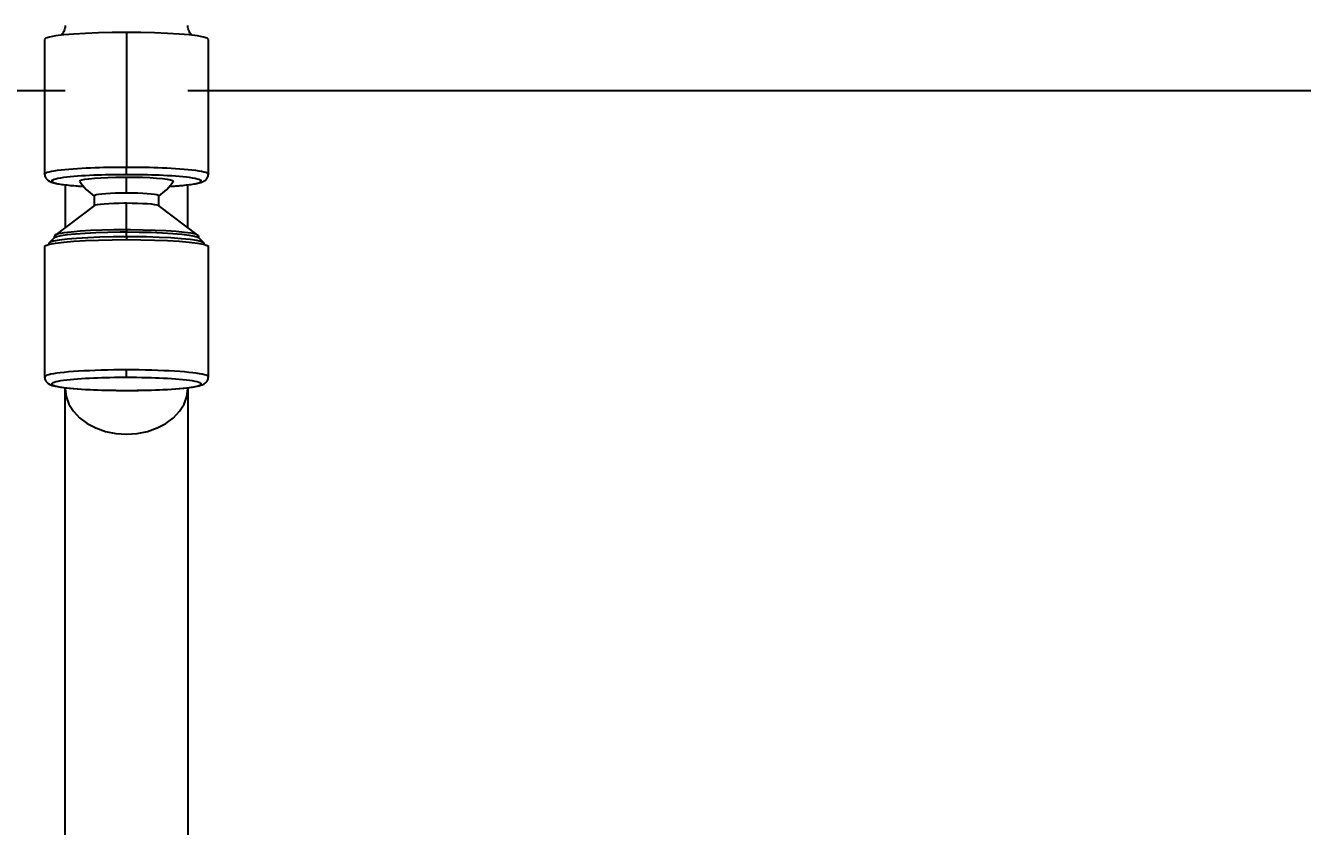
# Model space of a CAD drawing. Extents: x -36 to 357, y 137 to 237.
# Drawn here: x 33.7275 to 33.8911, y 173.1877 to 173.2904 of the extents above; entities that cross this region are included whole.
import ezdxf

# ---------------------------------------------------------------- set-up
doc = ezdxf.new("R2010")
doc.units = 0
doc.header["$LTSCALE"] = 0.01
doc.layers.get('0').update_dxf_attribs({"linetype": 'CONTINUOUS'})
doc.layers.get('DEFPOINTS').update_dxf_attribs({"linetype": 'CONTINUOUS'})
for name, color, linetype in [('01', 1, 'CONTINUOUS'), ('ARQ-CTA-1_025', 1, 'CONTINUOUS'), ('ARQ-ESQ-VISTA1', 2, 'CONTINUOUS')]:
    doc.layers.add(name, color=color, linetype=linetype)
doc.styles.add('FNDE Texto Cota 0025', font='verdana.ttf', dxfattribs={"height": 0.04})
doc.dimstyles.new('FNDE 1-0025', dxfattribs={"dimscale": 5, "dimtxt": 0.04, "dimasz": 0.0035, "dimexe": 0.15, "dimexo": 0.15, "dimgap": 0.0025, "dimtad": 1, "dimzin": 1, "dimdsep": 46, "dimtxsty": 'FNDE Texto Cota 0025', "dimblk": 'tic', "dimcen": 0.015, "dimdle": 0.15, "dimse1": 1, "dimse2": 1, "dimclrd": 251, "dimclre": 251, "dimclrt": 256, "dimaunit": 1, "dimadec": 3, "dimazin": 0, "dimtfac": 1, "dimtix": 1, "dimtmove": 2, "dimatfit": 3, "dimfxl": 0.15, "dimtvp": 1, "dimtolj": 1, "dimtzin": 0, "dimarcsym": 0})

# ---------------------------------------------------------------- blocks, each defined once
blk = doc.blocks.new('tic')
at = {"color": 251}
for p, q in [((0, -1.000000000000021), (0, 0.9999999999999784)), ((-1.000000000000003, 0), (0.9999999999999964, 0))]:
    blk.add_line(p, q, dxfattribs=at)
blk.add_line((-0.6000000000000405, -0.600000000000044), (0.6000000000000334, 0.600000000000037))
blk = doc.blocks.new('*D291')
at = {"layer": 'ARQ-CTA-1_025', "color": 251, "lineweight": -2, "transparency": 16777216}
for p, q in [((34.34814277560208, 173.1899368897315), (34.34814277560208, 173.2074368897315)), ((34.34814277560208, 173.1724368897315), (34.34814277560208, 173.0824368897167)), ((34.34814277560208, 173.0649368897166), (34.34814277560208, 173.0474368897167))]:
    blk.add_line(p, q, dxfattribs=at)
at = {"layer": 'DEFPOINTS', "color": 0, "transparency": 16777216}
for p in [(33.13437948685036, 173.1724368897315), (33.13437948685036, 173.0824368897167), (34.34814277560208, 173.0824368897167)]:
    blk.add_point(p, dxfattribs=at)
at = {"layer": 'ARQ-CTA-1_025', "color": 251, "lineweight": -2, "transparency": 16777216, "xscale": 0.0175, "yscale": 0.0175, "zscale": 0.0175}
for p, rotation in [((34.34814277560208, 173.1724368897315), 270), ((34.34814277560208, 173.0824368897167), 90)]:
    blk.add_blockref('tic', p, dxfattribs=dict(at, rotation=rotation))
at = {"layer": 'ARQ-CTA-1_025', "transparency": 16777216, "insert": (34.31482343376189, 173.1274368897241), "char_height": 0.04, "attachment_point": 5, "rotation": 90, "style": 'FNDE Texto Cota 0025'}
blk.add_mtext('\\A1;0.09', dxfattribs=at)
blk = doc.blocks.new('A$C093F1C31')
at = {"layer": '01', "ltscale": 10}
for p, q in [((0.003845881281449692, 0.3436465342078812), (0.003845888591968105, 0.314889662100633)), ((0.02132673380219785, 0.3451522871613619), (0.02132673380219785, 0.3163954153834965)), ((0.0388075790124276, 0.314889662100633), (0.038807586324765, 0.3436465342078812)), ((0.02132673380219785, 0.3147596503863639), (0.02132673380219785, 0.3163954176573611)), ((0.02132673380219785, 0.3108168520698626), (0.02132673380219785, 0.3142446195783606)), ((0.008224389879615046, 0.3125913915230605), (0.008224389879615046, 0.3034777349696789)), ((0.03442938987973321, 0.3034774998160721), (0.03442938987973321, 0.3125914308598787)), ((0.01447020744126348, 0.308182884460745), (0.00598856507713208, 0.3017934254577028)), ((0.01442436722754792, 0.3102223010538907), (0.01442437085825077, 0.3081483544773391)), ((0.02132673380219785, 0.302970422170862), (0.02132673380219785, 0.3087090299958639)), ((0.03666490252908261, 0.3017934254577028), (0.02818326016495121, 0.308182884460745)), ((0.02822909674796392, 0.3081483544773391), (0.02822910037866677, 0.3102223010538907)), ((0.02132673380219785, 0.302970422170862), (0.02132673380219785, 0.3025187283108615)), ((0.004752608600028907, 0.3000595208097714), (0.004752610935611301, 0.299856697976562)), ((0.005945591670752037, 0.3013054320036659), (0.004816560176550411, 0.3001848154927558)), ((0.005886027842279873, 0.3016404055874453), (0.005886015205760486, 0.3012462995781533)), ((0.02132673380219785, 0.3014871721398613), (0.02132673380219785, 0.3025187283108615)), ((0.02132673380219785, 0.3014871721398613), (0.02132673380219785, 0.3008877471828626)), ((0.03783690742784529, 0.3001848154927558), (0.03670787593546265, 0.3013054320036659)), ((0.0367674524004542, 0.3012462995781533), (0.03676743976393482, 0.3016404055874453)), ((0.03790085667060339, 0.299856697976562), (0.03790085900436679, 0.3000595208097714)), ((0.003845879553409759, 0.2993819941143627), (0.003845879553409759, 0.2715284705590726)), ((0.03880758805280493, 0.2715284705590726), (0.03880758805280493, 0.2993819941143627)), ((0.02132673380219785, 0.2713984553103614), (0.02132673380219785, 0.2730342225813622)), ((0.008224389879615046, 0.2692302008315366), (0.008224389879615046, 0.2690541740067758)), ((0.008224389879615046, 0.1555973834427782), (0.008224389879615046, 0.2690541740067474)), ((0.03442938987973321, 0.2690541740067758), (0.03442938987973321, 0.2692302401683584)), ((0.03442938987973321, 0.2690541740067474), (0.03442938987973321, 0.1555973834427782))]:
    blk.add_line(p, q, dxfattribs=at)
for points in [[(0.00822438986506313, 0.3466351088822215, 0), (0.00822385693572869, 0.3465799763304105, 0), (0.008206710772356018, 0.3463167546195791, 0), (0.008166514979166095, 0.3460609888178432, 0), (0.008105152171992813, 0.3458155637806293, 0), (0.00802502925398585, 0.3455832342797152, 0), (0.007929175068056793, 0.3453666918991303, 0), (0.007821324248652672, 0.3451684863408815, 0), (0.007705851898208493, 0.3449907549077835, 0), (0.007587416044771089, 0.3448347870288586, 0), (0.007470312910299981, 0.3447006204788892, 0), (0.007357825916187721, 0.344586967669116, 0), (0.007309104046726134, 0.3445417728607261, 0)], [(0.03534416087677528, 0.3445422385428429, 0), (0.03525185575017531, 0.3446299098126744, 0), (0.0351300944112154, 0.3447595798071674, 0), (0.03500502969654917, 0.3449126899732065, 0), (0.03488006922816567, 0.3450915963082366, 0), (0.03476037256223208, 0.3452966772616328, 0), (0.03465221298029064, 0.3455255090602591, 0), (0.03456161182475626, 0.3457731201865073, 0), (0.03449304489913629, 0.3460333067371799, 0), (0.03444897696863336, 0.3463000593749825, 0), (0.03443017125209735, 0.3465682954142295, 0), (0.03442938987973321, 0.3466354171924486, 0)], [(0.02132673380219785, 0.3451522871613619, 0), (0.01829121562877845, 0.3451294113912695, 0), (0.01534793013888702, 0.3450614791496811, 0), (0.0125863075718371, 0.344950554523372, 0), (0.0100902584308642, 0.3448000079009539, 0), (0.007935623903904343, 0.3446144135653384, 0), (0.006187871473230189, 0.3443994107064512, 0), (0.004900105710476055, 0.3441615320773153, 0), (0.004111454725716612, 0.3439080054996495, 0), (0.003845881281449692, 0.3436465342501727, 0)], [(0.038807586324765, 0.3436465342079025, 0), (0.03854201296417159, 0.3439080054580188, 0), (0.03775336206308566, 0.3441615320375888, 0), (0.03646559637854807, 0.3443994106698405, 0), (0.03471784401699551, 0.3446144135329554, 0), (0.0325632095518813, 0.3448000078737827, 0), (0.03006716046002111, 0.3449505545022369, 0), (0.02730553792753199, 0.3450614791352251, 0), (0.02436225245946844, 0.3451294113839296, 0), (0.02132673429332499, 0.3451522871613619, 0)], [(0.003845888591968105, 0.314889662100633, 0), (0.003906480777004617, 0.3150149240231173, 0), (0.004087003699169145, 0.3151388900994796, 0), (0.004383760751807131, 0.3152603088518333, 0), (0.00479079914293834, 0.3153780142284077, 0), (0.005300201837599161, 0.3154909608858247, 0), (0.005902458617129014, 0.3155982514474047, 0), (0.006586885121578234, 0.3156991545656211, 0), (0.007342057635469246, 0.3157931135085619, 0), (0.008156233985573635, 0.3158797458321381, 0), (0.00901773628720548, 0.3159588353583125, 0), (0.009915278176777065, 0.316030318101852, 0), (0.01083822667533241, 0.3160942639667113, 0), (0.01177679554712086, 0.3161508559991155, 0), (0.01272217268888198, 0.3162003687913462, 0), (0.01366658814913535, 0.3162431473392822, 0), (0.01460333179966256, 0.3162795873255746, 0), (0.01552673082551337, 0.3163101174742877, 0), (0.01643209714347904, 0.3163351843332336, 0), (0.01748947509804566, 0.3163586887592338, 0), (0.01851051636003831, 0.3163757456721541, 0), (0.0194917279513902, 0.3163870953514305, 0), (0.0204308691991173, 0.3163934357753355, 0), (0.02132673380219785, 0.3163954144248606, 0)], [(0.02132673380219785, 0.3163954144248606, 0), (0.0222225984052784, 0.3163934357753355, 0), (0.02316173965482449, 0.3163870953514305, 0), (0.02414295124617638, 0.3163757456721541, 0), (0.02516399250816903, 0.3163586887592338, 0), (0.02622137046273565, 0.3163351843332336, 0), (0.02712673677888233, 0.3163101174742877, 0), (0.02805013580655213, 0.3162795873255746, 0), (0.02898687945707934, 0.3162431473392822, 0), (0.02993129491733271, 0.3162003687913462, 0), (0.03087667205909383, 0.3161508559991155, 0), (0.03181524092906329, 0.3160942639667113, 0), (0.03273818942761864, 0.316030318101852, 0), (0.03363573131719022, 0.3159588353583125, 0), (0.03449723361882207, 0.3158797458321381, 0), (0.03531140997074544, 0.3157931135085619, 0), (0.03606658248463646, 0.3156991545656211, 0), (0.03675100898908568, 0.3155982514474047, 0), (0.03735326576861553, 0.3154909608858247, 0), (0.03786266846145736, 0.3153780142284077, 0), (0.03826970685258857, 0.3152603088518333, 0), (0.03856646390704555, 0.3151388900994796, 0), (0.03874698682921007, 0.3150149240231173, 0), (0.0388075790124276, 0.3148896621341137, 0)], [(0.003845873323371052, 0.3148896640346344, 0), (0.003859039359667804, 0.3146859556870893, 0), (0.003897152992067277, 0.3144895666244345, 0), (0.003957269474994973, 0.3143045571702174, 0), (0.004035567515529692, 0.3141340279329299, 0), (0.004127753805732937, 0.313979965255335, 0), (0.004229460058922996, 0.3138432539390905, 0), (0.004615806843503378, 0.3134870302254598, 0), (0.004943931151501602, 0.313294566495621, 0), (0.005194656218009186, 0.3131879624442817, 0), (0.005473056957271183, 0.3130922493584762, 0), (0.005791174680780387, 0.3130018510061703, 0), (0.00628368102843524, 0.3128879937287365, 0), (0.006861707217467483, 0.3127804686460394, 0), (0.007531594761530869, 0.3126786960101668, 0), (0.008286264670459786, 0.3125835942006567, 0), (0.00909501249952882, 0.3124970626868837, 0), (0.009944014036591398, 0.3124191705634374, 0), (0.009992913459427655, 0.3124150266012009, 0)], [(0.02132673380219785, 0.3147596305938585, 0), (0.02047653181580245, 0.3147576807999357, 0), (0.01962933793402044, 0.3147518383093946, 0), (0.01873077521304367, 0.3147413377358532, 0), (0.01778723730785714, 0.3147254229570713, 0), (0.01685523238666065, 0.3147046073186814, 0), (0.01599494347465225, 0.3146807067922737, 0), (0.01515279874547559, 0.3146526799554792, 0), (0.01432879820094968, 0.314620526808298, 0), (0.01343438804906327, 0.3145799150218274, 0), (0.01257310366781894, 0.3145345774917203, 0), (0.01174494505539769, 0.3144845142179697, 0), (0.01087527017261891, 0.3144241471158828, 0), (0.01005855758558027, 0.3143588226795977, 0), (0.009294807292462792, 0.3142885409091178, 0), (0.008546754213966778, 0.314208909571235, 0), (0.007857579619667376, 0.3141230859431055, 0), (0.007235867997223977, 0.3140313813635665, 0), (0.006683696303298348, 0.3139329771043791, 0), (0.006218976859599934, 0.3138298559666666, 0), (0.005848459672051831, 0.3137226534847386, 0), (0.005577025731327012, 0.3136115693198036, 0), (0.005412343232819694, 0.31349841470076, 0), (0.005357085890864255, 0.3133840487144148, 0), (0.005412297399743693, 0.3132697457720077, 0), (0.005576890354859643, 0.3131565896934383, 0), (0.005848459672051831, 0.3130454439440911, 0), (0.006218758069735486, 0.3129383002382156, 0), (0.00668340355696273, 0.3128351751473488, 0), (0.007235867997223977, 0.3127367160652668, 0), (0.007857224736653734, 0.312645061478257, 0), (0.008546333576305187, 0.3125592345141683, 0), (0.009294807292462792, 0.3124795565197118, 0), (0.01005804345550132, 0.3124093158216148, 0), (0.01087475604435895, 0.3123439913853332, 0), (0.01174494505539769, 0.3122835832108564, 0), (0.01217084143718239, 0.3122569944779983, 0)], [(0.01135319266177248, 0.313333695558498, 0), (0.01140319839578297, 0.3134836406164681, 0), (0.01175472573049774, 0.313630559707331, 0), (0.01239709368383046, 0.3137699887688825, 0), (0.01331078423208965, 0.3138976913196814, 0), (0.01446803534963692, 0.3140097871823642, 0), (0.01583368454703304, 0.3141028703808963, 0), (0.017366237265378, 0.3141741126294129, 0), (0.01901912766697933, 0.3142213492682586, 0), (0.02074213351079379, 0.3142431450360768, 0), (0.02132673380219785, 0.3142446195783606, 0)], [(0.03048255552130286, 0.3122569931747563, 0), (0.030908522550817, 0.3122835832108564, 0), (0.03177819743177679, 0.3123439503129433, 0), (0.03259491002063442, 0.3124092747492284, 0), (0.03335866031193291, 0.3124795565197118, 0), (0.03410671339224791, 0.3125591878575662, 0), (0.03479588798472832, 0.3126450114856709, 0), (0.03541759960899071, 0.3127367160652668, 0), (0.03596977130291634, 0.3128351203244044, 0), (0.03643449074661476, 0.312938241462156, 0), (0.03680500793234387, 0.3130454439440911, 0), (0.03707644187488768, 0.3131565281090261, 0), (0.037241124373395, 0.3132696827280554, 0), (0.03729638171535044, 0.3133840487144148, 0), (0.037241170206471, 0.3134983516568077, 0), (0.03707657725135505, 0.3136115077353736, 0), (0.03680500793234387, 0.3137226534847386, 0), (0.0364347095364792, 0.3138297971906141, 0), (0.03597006404925196, 0.3139329222814808, 0), (0.03541759960899071, 0.3140313813635665, 0), (0.03479624286956096, 0.3141230359505727, 0), (0.0341071340299095, 0.3142088629147679, 0), (0.03335866031193291, 0.3142885409091178, 0), (0.03259542414707539, 0.3143587816073321, 0), (0.03177871156003675, 0.3144241060436173, 0), (0.030908522550817, 0.3144845142179697, 0), (0.03008094927463389, 0.3145345467869518, 0), (0.02921966489338956, 0.3145798843170624, 0), (0.02832466940526501, 0.314620526808298, 0), (0.0275013023892825, 0.3146526588260876, 0), (0.02665915766010585, 0.3146806856628821, 0), (0.02579823521773505, 0.3147046073186814, 0), (0.02463217890544911, 0.314729847418608, 0), (0.02344659856862563, 0.314747457302893, 0), (0.02238940027018543, 0.3147565851160579, 0), (0.02132673380219785, 0.3147596305938585, 0)], [(0.02132673380219785, 0.3142446195783606, 0), (0.02306159363979532, 0.3142315456145504, 0), (0.02474374063785945, 0.3141927209688937, 0), (0.0263220636134065, 0.3141293253085884, 0), (0.02774860602221452, 0.3140432848786823, 0), (0.02898002309302683, 0.3139372139740786, 0), (0.02997889884500182, 0.3138143355055192, 0), (0.03071488294153824, 0.3136783830730607, 0), (0.03116561287970399, 0.313533487522534, 0), (0.03131739345735696, 0.3133840514318962, 0), (0.03130027494444221, 0.313333695558498, 0)], [(0.03266011666528357, 0.312414989682825, 0), (0.03270945356962329, 0.3124191705634374, 0), (0.03355845510668587, 0.3124970626868837, 0), (0.0343672029357549, 0.3125835942006567, 0), (0.03512187284286483, 0.3126786960101668, 0), (0.03579176038874721, 0.3127804686460394, 0), (0.03636978657777945, 0.3128879937287365, 0), (0.0368622929254343, 0.3130018510061703, 0), (0.03721323404352006, 0.3131026018325471, 0), (0.03751567707149661, 0.3132100698093119, 0), (0.03780778134932916, 0.3133448964323051, 0), (0.03794691168695863, 0.3134263875644265, 0), (0.03810050031097489, 0.3135330675553654, 0), (0.03826248315090197, 0.313670353987817, 0), (0.03842400754729169, 0.3138432539390905, 0), (0.03852571380048175, 0.313979965255335, 0), (0.038617900090685, 0.3141340279329299, 0), (0.03869619813121972, 0.3143045571702174, 0), (0.03875631461414741, 0.3144895666244345, 0), (0.03879442824654689, 0.3146859556870893, 0), (0.03880759428102465, 0.3148896640346344, 0)], [(0.02132673380219785, 0.3108168520698626, 0), (0.02012815043053706, 0.3108078195040491, 0), (0.01896598540588457, 0.3107809962565398, 0), (0.01787555052760581, 0.3107371973381419, 0), (0.01688997810379078, 0.3106777535568135, 0), (0.01603921425885346, 0.3106044710817528, 0), (0.01534910901682451, 0.3105195765638697, 0), (0.01484063087627874, 0.3104256494801092, 0), (0.01452922969292558, 0.3103255437573651, 0), (0.01442436722754792, 0.3102223010573404, 0)], [(0.01447017522332317, 0.30818286049427, 0), (0.01471219463564921, 0.3082843791535126, 0), (0.0151551934723102, 0.3083807354914931, 0), (0.01578571143909357, 0.3084690017696623, 0), (0.01658459056307038, 0.3085464960618438, 0), (0.01752755730922217, 0.3086108637432012, 0), (0.01858596011152258, 0.3086601490343206, 0), (0.01972763993398985, 0.3086928544265852, 0), (0.02091790741360455, 0.3087079861832045, 0), (0.02132673380219785, 0.3087090299958639, 0)], [(0.02822910037866677, 0.3102223010538907, 0), (0.02812423792056506, 0.3103255437539687, 0), (0.02781283674266888, 0.3104256494768691, 0), (0.02730435860939906, 0.3105195765608819, 0), (0.02661425337464607, 0.3106044710791096, 0), (0.02576348953152774, 0.3106777535545966, 0), (0.02477791711316968, 0.3107371973364188, 0), (0.02368748223670991, 0.3107809962553603, 0), (0.0225253172156954, 0.3108078195034487, 0), (0.02132673384403461, 0.3108168520698626, 0)], [(0.02132673380219785, 0.3087090299958639, 0), (0.02252531654630729, 0.3086999974348004, 0), (0.02368748095796036, 0.3086731742014024, 0), (0.02477791526325746, 0.3086293753060474, 0), (0.02576348716684151, 0.3085699315559829, 0), (0.02661425056612643, 0.3084966491194692, 0), (0.02730435544617649, 0.3084117546462473, 0), (0.02781283331569284, 0.3083178276118943, 0), (0.02812423433897493, 0.3082177219418085, 0), (0.02818329238289152, 0.30818286049427, 0)], [(0.02132673380219785, 0.302970422170862, 0), (0.01864548336197913, 0.3029502161746649, 0), (0.01604570135532413, 0.3028902121350292, 0), (0.0136063808495237, 0.3027922332443325, 0), (0.01140163935815508, 0.3026592565415598, 0), (0.009498466835793806, 0.3024953224565046, 0), (0.00795469021795725, 0.3023054120433564, 0), (0.006817216375566204, 0.3020952956338689, 0), (0.006120606874901569, 0.3018713575087801, 0), (0.005988571974739898, 0.301793430587459, 0)], [(0.0366648956296558, 0.301793430587459, 0), (0.03612337677077448, 0.3020205275201491, 0), (0.03513226940413006, 0.3022360745285155, 0), (0.03372168782880181, 0.3024335223258348, 0), (0.03193449184982455, 0.3026068715607408, 0), (0.02982498451274296, 0.3027508551044846, 0), (0.02745726212924637, 0.3028610980899913, 0), (0.0249032667488791, 0.3029342508399466, 0), (0.02224060022308549, 0.3029680906450842, 0), (0.02132673380219785, 0.302970422170862, 0)], [(0.003845879553409759, 0.2993819941143627, 0), (0.004111453006771626, 0.2996434653897566, 0), (0.004900104051557719, 0.2998969919928243, 0), (0.006187869925270206, 0.3001348706460689, 0), (0.007935622514196439, 0.3003498735270433, 0), (0.01009025724124513, 0.3005354678820495, 0), (0.01258630661868665, 0.3006860145205721, 0), (0.01534792945312802, 0.3007969391592127, 0), (0.01829121522860078, 0.300864871408983, 0), (0.02132673370033444, 0.3008877471828626, 0)], [(0.004752608600028907, 0.3000595208106773, 0), (0.0048165604530368, 0.3001848157613125, 0)], [(0.02132673380219785, 0.3014871721398613, 0), (0.0184486671751074, 0.3014654829300731, 0), (0.01565804914571345, 0.3014010743163666, 0), (0.01303967123021721, 0.3012959033218614, 0), (0.01067309151585505, 0.3011531655139876, 0), (0.008630217327663559, 0.3009771979087681, 0), (0.006973120363909402, 0.3007733471928091, 0), (0.005752150680564228, 0.3005478072669163, 0), (0.00500440682117187, 0.3003074310475569, 0), (0.0048165604530368, 0.3001848157613125, 0)], [(0.005988571974739898, 0.301793430587459, 0), (0.005886027842279873, 0.3016404055851076, 0)], [(0.005945531414909055, 0.3013053730772377, 0), (0.006414399478671839, 0.3015336662190862, 0), (0.007336371270866948, 0.3017514779436077, 0), (0.008683433146870811, 0.3019521901518232, 0), (0.01041465531125141, 0.3021297043048961, 0), (0.01247743545718549, 0.3022786267251512, 0), (0.01480909705242084, 0.3023944324802414, 0), (0.01733879374296521, 0.3024736028709221, 0), (0.01998966197243135, 0.3025137323449556, 0), (0.02132673380219785, 0.3025187283108615, 0)], [(0.02132673380219785, 0.3025187283108615, 0), (0.0240079867598979, 0.3024985222957142, 0), (0.02660777120399871, 0.3024385181998142, 0), (0.0290470939980878, 0.3023405392172336, 0), (0.03125183755764738, 0.3022075623897571, 0), (0.03315501186443726, 0.3020436281509724, 0), (0.03469878993018938, 0.3018537175597302, 0), (0.0358362648403272, 0.3016436009532057, 0), (0.03653287499582802, 0.3014196626181125, 0), (0.03670793618948665, 0.3013053730772377, 0)], [(0.03783690715317789, 0.3001848157613125, 0), (0.037333495411076, 0.3004298645094465, 0), (0.03634372631859151, 0.3006636605950916, 0), (0.03489767351129558, 0.3008791002425397, 0), (0.03303927457272948, 0.3010696374271831, 0), (0.03082499601259769, 0.3012294827731097, 0), (0.02832211756140168, 0.3013537794604133, 0), (0.02560668791738863, 0.3014387507971747, 0), (0.02276121403519937, 0.3014818149723482, 0), (0.02132673380219785, 0.3014871721398613, 0)], [(0.02132673380219785, 0.3008877471828626, 0), (0.02436225227575051, 0.3008648714105107, 0), (0.02730553805849922, 0.3007969391622254, 0), (0.03006716089657857, 0.3006860145249775, 0), (0.03256321028675302, 0.3005354678877126, 0), (0.03471784502471564, 0.3003498735337899, 0), (0.03646559762819379, 0.3001348706537001, 0), (0.03775336351827718, 0.2998969920011021, 0), (0.03854201458125317, 0.2996434653984359, 0), (0.03880758805280493, 0.2993819941231735, 0)], [(0.0366648956296558, 0.301793430587459, 0), (0.03676743976393482, 0.3016404055851076, 0)], [(0.03783690715317789, 0.3001848157613125, 0), (0.03790085900436679, 0.3000595208106773, 0)], [(0.02132673380219785, 0.2730342236278993, 0), (0.01995520178570587, 0.2730295818936916, 0), (0.01859212571980606, 0.2730156853089412, 0), (0.01724590942103532, 0.2729926195507062, 0), (0.01592485276341904, 0.2729605268270632, 0), (0.01463710049756628, 0.2729196050003218, 0), (0.01339059204656223, 0.2728701063671508, 0), (0.01219301254786842, 0.2728123361030867, 0), (0.01105174547774368, 0.2727466503810163, 0), (0.009973827127396362, 0.272673454175262, 0), (0.008965903221906046, 0.2725931987647634, 0), (0.008034187947487226, 0.2725063789508226, 0), (0.007184425638115499, 0.2724135300064603, 0), (0.006421855361622875, 0.2723152243762925, 0), (0.005751178618083941, 0.2722120681472227, 0), (0.005176530350581743, 0.2721046973117041, 0), (0.00470145345752826, 0.2719937738466349, 0), (0.004328876948420657, 0.2718799816320754, 0), (0.004061097877638531, 0.2717640222348585, 0), (0.003899767192706349, 0.2716466105832325, 0), (0.003845879553409759, 0.2715284705709742, 0)], [(0.03880758805280493, 0.2715284705709742, 0), (0.03875370041168935, 0.2716466105832325, 0), (0.03859236972857616, 0.2717640222348585, 0), (0.03832459065779403, 0.2718799816320718, 0), (0.03795201414686744, 0.2719937738466349, 0), (0.03747693725381396, 0.2721046973117041, 0), (0.03690228898813075, 0.2722120681472227, 0), (0.03623161224277283, 0.2723152243762925, 0), (0.0354690419662802, 0.2724135300064603, 0), (0.03461927965872746, 0.2725063789508226, 0), (0.03368756438248965, 0.2725931987647634, 0), (0.03267964047699934, 0.272673454175262, 0), (0.03160172212847101, 0.2727466503810163, 0), (0.03046045505834627, 0.2728123361030867, 0), (0.02926287555965246, 0.2728701063671508, 0), (0.02801636710864841, 0.2729196050003218, 0), (0.02672861484279565, 0.2729605268270632, 0), (0.02540755818336038, 0.2729926195507062, 0), (0.02406134188458964, 0.2730156853089412, 0), (0.02269826582050882, 0.2730295818936916, 0), (0.02132673380219785, 0.2730342236278993, 0)], [(0.003845891702439985, 0.2715284705417709, 0), (0.003859057733279769, 0.2713247622438359, 0), (0.003897171349308337, 0.2711283732278957, 0), (0.003957287808589172, 0.2709433638163006, 0), (0.004035585816382081, 0.2707728346168174, 0), (0.004127772070205538, 0.2706187719720141, 0), (0.00422947828337783, 0.2704820606838041, 0), (0.004615824915163103, 0.2701258370415971, 0), (0.004943949081280152, 0.2699333733588887, 0), (0.005194673964069807, 0.2698267693683967, 0), (0.005473074446854298, 0.2697310563564805, 0), (0.005791191857497324, 0.269640658080128, 0), (0.006283697695835144, 0.2695268009062026, 0), (0.006861723260954022, 0.2694192759281471, 0), (0.007531610061050742, 0.2693175033963122, 0), (0.008286279131425545, 0.2692224016862852, 0), (0.009095026065551792, 0.2691358702632662, 0), (0.009944026665834826, 0.2690579782217846, 0), (0.009994441294111311, 0.2690537064051739, 0)], [(0.02132673380219785, 0.2713984553107984, 0), (0.02047635339295084, 0.2713965034502905, 0), (0.01962922028906178, 0.2713906616560777, 0), (0.01873077820346225, 0.2713801624738323, 0), (0.01778724138421239, 0.2713642477133611, 0), (0.01685523753440066, 0.2713434320989236, 0), (0.01599494961374148, 0.2713195316001062, 0), (0.01515280585408618, 0.2712915047955562, 0), (0.01432880625543476, 0.2712593516852699, 0), (0.01343439713127736, 0.2712187399454677, 0), (0.01257311374138226, 0.2711734024675181, 0), (0.01174495608211146, 0.2711233392514245, 0), (0.01087528220159584, 0.2710629722187541, 0), (0.01005857055497472, 0.270997647857623, 0), (0.00929482114224811, 0.2709273661680314, 0), (0.008546768922315096, 0.2708477349218086, 0), (0.007857595121095073, 0.2707619113924196, 0), (0.007235884215333499, 0.2706702069183358, 0), (0.006683713154416182, 0.2705718027724018, 0), (0.006218994249138632, 0.270468681753318, 0), (0.005848477487234049, 0.270361479394694, 0), (0.005577043859375408, 0.2702503953575928, 0), (0.005412361550042988, 0.2701372408687526, 0), (0.005357104269933188, 0.2700228750139253, 0), (0.005412315716966987, 0.2699085722030645, 0), (0.005576908482908038, 0.2697954162547056, 0), (0.005848477487234049, 0.2696842706331601, 0), (0.006218775457455195, 0.2695771270506313, 0), (0.006683420409899554, 0.2694740020783648, 0), (0.007235884215333499, 0.2693755431095184, 0), (0.007857240238081431, 0.2692838886280029, 0), (0.008546348286472494, 0.2691980617625767, 0), (0.00929482114224811, 0.2691183838598192, 0), (0.01005805642671476, 0.2690481432424008, 0), (0.01087476807515486, 0.2689828188812733, 0), (0.01174495608211146, 0.2689224107764296, 0), (0.0125725284069631, 0.2688723782649873, 0), (0.01343381179685821, 0.2688270407870412, 0), (0.01432880625543476, 0.2687863983425807, 0), (0.01515217232372379, 0.2687542663617606, 0), (0.01599431608337909, 0.2687262395572105, 0), (0.01685523753440066, 0.2687023179289305, 0), (0.01802129250427242, 0.2686770778580438, 0), (0.01920687147685385, 0.26865946799402, 0), (0.02026388168633275, 0.2686503423479394, 0), (0.02132673380219785, 0.2686472947170557, 0)], [(0.02132673380219785, 0.2686472947170557, 0), (0.02217711421326385, 0.2686492465775636, 0), (0.0230242473189719, 0.2686550883717729, 0), (0.02392268940639042, 0.2686655875540715, 0), (0.02486622622564028, 0.2686815023145712, 0), (0.02579823007181403, 0.2687023179289305, 0), (0.0266585179942922, 0.268726218427858, 0), (0.0275006617539475, 0.2687542452324116, 0), (0.02832466135077993, 0.2687863983425807, 0), (0.02921907047493733, 0.2688270100824113, 0), (0.03008035386483243, 0.2688723475603645, 0), (0.03090851152228424, 0.2689224107764296, 0), (0.03177818540461885, 0.2689827778090894, 0), (0.03259489705123997, 0.2690481021702205, 0), (0.03335864646396658, 0.2691183838598192, 0), (0.03410669868208061, 0.2691980151059497, 0), (0.03479587248330063, 0.2692838386354026, 0), (0.03541758339088119, 0.2693755431095184, 0), (0.03596975444997952, 0.2694739472554488, 0), (0.03643447335707606, 0.2695770682745149, 0), (0.03680499011898064, 0.2696842706331601, 0), (0.03707642374683928, 0.2697953546702578, 0), (0.0372411060561717, 0.2699085091591158, 0), (0.0372963633362815, 0.2700228750139253, 0), (0.0372411518892477, 0.270137177824779, 0), (0.03707655912330665, 0.2702503337731557, 0), (0.03680499011898064, 0.270361479394694, 0), (0.0364346921487595, 0.2704686229772832, 0), (0.03597004719631514, 0.2705717479494965, 0), (0.03541758339088119, 0.2706702069183358, 0), (0.03479622736813326, 0.2707618613997909, 0), (0.0341071193197422, 0.2708476882652455, 0), (0.03335864646396658, 0.2709273661680314, 0), (0.03259541117949993, 0.2709976067854072, 0), (0.03177869953105983, 0.2710629311465382, 0), (0.03090851152228424, 0.2711233392514245, 0), (0.03008093920107058, 0.2711733717628029, 0), (0.02921965580935648, 0.2712187092407525, 0), (0.02832466135077993, 0.2712593516852699, 0), (0.02750129528430989, 0.2712914836659657, 0), (0.02665915152465459, 0.2713195104705122, 0), (0.02579823007181403, 0.2713434320989236, 0), (0.02463217510558025, 0.2713686721697322, 0), (0.02344659612936084, 0.2713862820338342, 0), (0.02238958592170093, 0.2713954076799148, 0), (0.02132673380219785, 0.2713984553107984, 0)], [(0.03265858784470765, 0.2690536694132533, 0), (0.03270944094037986, 0.2690579782217846, 0), (0.0335584415406629, 0.2691358702632662, 0), (0.03436718847478915, 0.2692224016862852, 0), (0.03512185754516395, 0.2693175033963122, 0), (0.03579174434526067, 0.2694192759281471, 0), (0.03636976991037955, 0.2695268009062026, 0), (0.03686227574689838, 0.269640658080128, 0), (0.03721321652301413, 0.2697414088222345, 0), (0.03751565927632328, 0.2698488767173366, 0), (0.03780776337407588, 0.2699837032814258, 0), (0.03794689365167869, 0.2700651943937906, 0), (0.03810048221384932, 0.2701718743619352, 0), (0.03826246499011177, 0.2703091607669421, 0), (0.03842398932101787, 0.2704820606838041, 0), (0.03852569553600915, 0.2706187719720141, 0), (0.03861788178801362, 0.2707728346168174, 0), (0.03869617979580653, 0.2709433638163006, 0), (0.03875629625690635, 0.2711283732278993, 0), (0.03879440987293492, 0.2713247622438359, 0), (0.03880757590195572, 0.2715284705417709, 0)], [(0.008224389879615046, 0.2690541740067474, 0), (0.008423446293818415, 0.2673632595073414, 0), (0.009014567309350241, 0.2657237225889482, 0), (0.009979792013837141, 0.2641853797508418, 0), (0.01128979254099249, 0.2627949727613732, 0), (0.01290476519170625, 0.2615947484330263, 0), (0.0147756398346246, 0.2606211749743963, 0), (0.0168455708953843, 0.2599038339221629, 0), (0.01905166456344887, 0.2594645213210356, 0), (0.02132688980236708, 0.2593165854620061, 0), (0.02360211504310428, 0.259464521301247, 0), (0.02580820872026379, 0.2599038338831861, 0), (0.02787813979011844, 0.2606211749174179, 0), (0.0297490144494077, 0.2615947483597694, 0), (0.03136398711831134, 0.2627949726740724, 0), (0.03267398766911356, 0.2641853796521474, 0), (0.03363921239724732, 0.2657237224818587, 0), (0.034230333438245, 0.2673632593951112, 0), (0.03442938987973321, 0.2690541738928118, 0)], [(0.009994441294111311, 0.2690537064051739, 0), (0.01082115719509602, 0.2689885765985451, 0), (0.01171541218354832, 0.2689273906646612, 0), (0.01261704563148669, 0.2688740492600843, 0), (0.0135633566933393, 0.2688259344272552, 0), (0.0142720473704685, 0.2687945735394202, 0), (0.01507685808974202, 0.2687633772772564, 0), (0.0159703584467934, 0.2687338551599154, 0), (0.01694228822270816, 0.2687074497760591, 0), (0.01797971134874388, 0.2686854519130861, 0), (0.01906747242173878, 0.2686689251838033, 0), (0.02018890962426667, 0.2686586492317815, 0), (0.02132673380219785, 0.2686550881970824, 0)], [(0.02132673380219785, 0.2686550881970824, 0), (0.02246455798194802, 0.268658649231778, 0), (0.02358599518447591, 0.2686689251838033, 0), (0.02467375625747081, 0.2686854519130861, 0), (0.02571117938168754, 0.2687074497760591, 0), (0.0266831091576023, 0.2687338551599154, 0), (0.02757660951647267, 0.2687633772772564, 0), (0.02838142023574619, 0.2687945735394202, 0), (0.02909011091287539, 0.2688259344272552, 0), (0.030036421974728, 0.2688740492600843, 0), (0.03093805542084738, 0.2689273906646612, 0), (0.03183231041111867, 0.2689885765985451, 0), (0.03265858784470765, 0.2690536694132533, 0)], [(0.02132673380219785, 0.2686472947173613, 0), (0.02132673380219785, 0.2686418922256877, 0)]]:
    blk.add_polyline3d(points, dxfattribs=at)
for centre, radius, start, end in [((0.01738240653139655, 0.4016794885084245), 0.08957036237736292, 265.2677294143308, 266.6647165010107), ((0.02138249428026029, 0.3200481728673132), 0.01206950195865427, 213.8013897544067, 234.7883163696274), ((0.0212709733259544, 0.3200481728673132), 0.01206950195865566, 305.2116836303725, 326.1986102455934), ((0.0252709730193601, 0.4016807754522915), 0.08957165231161403, 273.3352918507169, 274.7319779275091)]:
    blk.add_arc(centre, radius, start, end, dxfattribs=at)

msp = doc.modelspace()

# ---------------------------------------------------------------- linework, layer by layer
at = {"layer": 'ARQ-ESQ-VISTA1'}
msp.add_lwpolyline([(33.74831554641642, 173.282079746792), (34.59268410979485, 173.282079746792), (34.59268410979485, 174.3020797467823), (33.39268410979401, 174.3020797467823), (33.39268410979401, 173.282079746792), (33.73259254641635, 173.282079746792)], dxfattribs=at)

# ---------------------------------------------------------------- block references
at = {"layer": '01', "ltscale": 10, "xscale": 0.6, "yscale": 0.6, "zscale": 0.6}
msp.add_blockref('A$C093F1C31', (33.72765791248858, 173.0824389767028), dxfattribs=at)

# ---------------------------------------------------------------- dimensions: what is measured, and where the dimension line sits
at = {"layer": 'ARQ-CTA-1_025'}
dim = msp.add_linear_dim(base=(34.34814277560208, 173.0824368897167), p1=(33.13437948685036, 173.1724368897315), p2=(33.13437948685036, 173.0824368897167), angle=90, dimstyle='FNDE 1-0025', dxfattribs=at)
dim.commit()
dim.dimension.update_dxf_attribs({"geometry": '*D291', "text_midpoint": (34.31482343376189, 173.1274368897241)})

doc.saveas('drawing.dxf')
